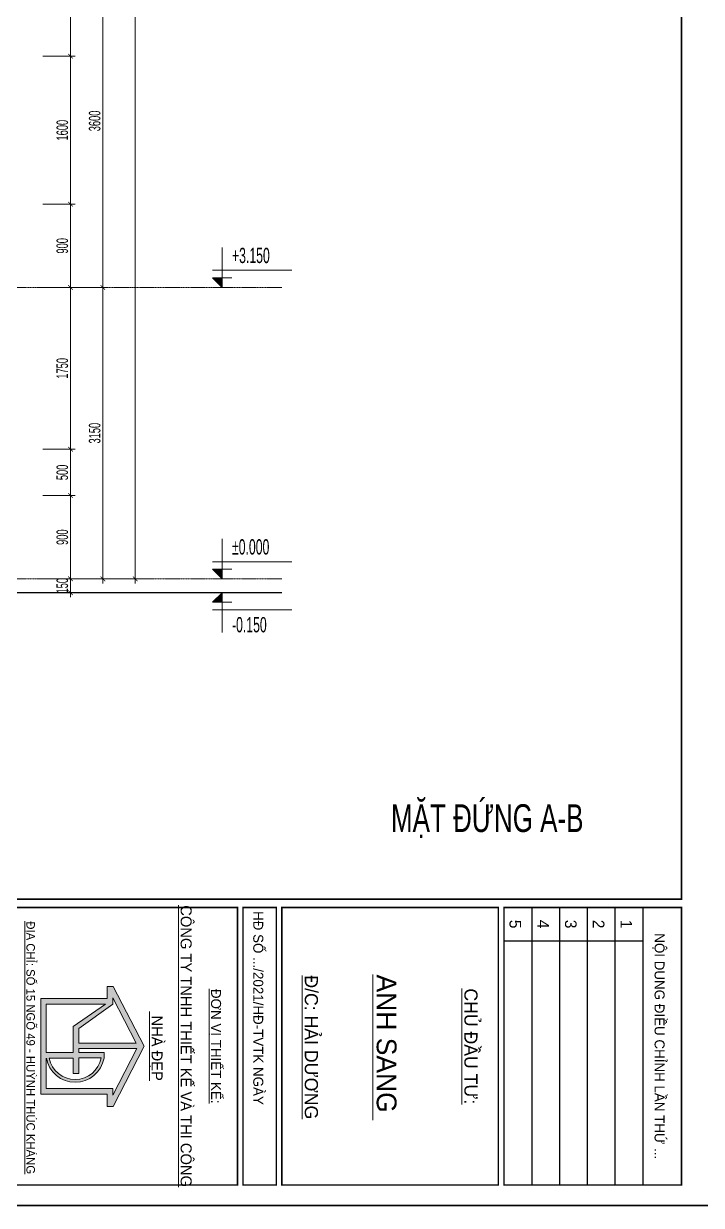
# Model space of a CAD drawing. Header units: millimetres. Extents: x 1336014 to 2939047, y -333549 to -60566.
# Drawn here: x 1455707 to 1463032, y -164841 to -152068 of the extents above; entities that cross this region are included whole.
import ezdxf
from ezdxf.enums import TextEntityAlignment as Align

# ---------------------------------------------------------------- set-up
doc = ezdxf.new("R2010")
doc.units = ezdxf.units.MM
doc.header["$MEASUREMENT"] = 0
doc.linetypes.add('CENTER2', pattern=[1.125, 0.75, -0.125, 0.125, -0.125])
for name, color, linetype, lineweight in [('02.Thay', 145, 'Continuous', 15), ('05.Text', 253, 'Continuous', 18), ('08.Dim', 156, 'Continuous', 15), ('09.Hatch', 250, 'Continuous', 5), ('10.truc', 250, 'CENTER2', 20), ('11.Khung bo', 32, 'Continuous', 50), ('12.Khung', 36, 'Continuous', 25), ('DIM', 252, 'Continuous', 20)]:
    doc.layers.add(name, color=color, linetype=linetype, lineweight=lineweight)
doc.layers.add('text', color=7, linetype='Continuous')
doc.layers.add('Tpl_Bound', color=1, linetype='Continuous', plot=False)
doc.styles.add('AVANT', font='')
doc.styles.add('TT5_Ghi chu 1', font='', dxfattribs={"width": 0.7, "height": 240})
doc.styles.add('TT5_Text Dim', font='hoatbif.shx', dxfattribs={"width": 0.6})
doc.styles.add('VnAvantH', font='')
doc.styles.get('AVANT').set_extended_font_data('.VnAvant')
doc.styles.get('TT5_Ghi chu 1').set_extended_font_data('.VnBlackH')
doc.styles.get('VnAvantH').set_extended_font_data('.VnAvantH')
doc.dimstyles.new('TT5_Dim 1-50', dxfattribs={"dimscale": 50, "dimtxt": 2.5, "dimasz": 1, "dimexe": 1, "dimexo": 0.5, "dimgap": 0.5, "dimtad": 1, "dimdec": 0, "dimzin": 0, "dimdsep": 46, "dimtxsty": 'TT5_Text Dim', "dimblk": 'ARCHTICK', "dimcen": 0, "dimdle": 1, "dimclrd": 256, "dimclre": 256, "dimclrt": 1, "dimadec": 0, "dimazin": 0, "dimtfac": 0.015, "dimtdec": 0, "dimtix": 1, "dimtmove": 2, "dimatfit": 3, "dimldrblk": 'DOT', "dimfxl": 1, "dimtolj": 1, "dimtzin": 0, "dimlwd": -1, "dimlwe": -1, "dimarcsym": 1})

# ---------------------------------------------------------------- blocks, each defined once
blk = doc.blocks.new('100')
at = {"layer": '09.Hatch'}
h = blk.add_hatch(color=3, dxfattribs=at)
h.paths.add_polyline_path([(1897639, -927180), (1897639, -927287), (1897855, -927287), (1897855, -928484), (1898824, -928484), (1899574, -928484), (1899574, -927287), (1899801, -927287), (1899801, -927179), (1898713, -926620)])
h.paths.add_polyline_path([(1898756, -926756), (1899596, -927187), (1899473, -927187), (1899473, -928384), (1898929, -928384, 0.834181), (1898929, -927344), (1898824, -927344), (1898824, -927797), (1898756, -927797)], flags=16)
h.paths.add_polyline_path([(1898656, -927796), (1898393, -927796), (1897956, -927186), (1897843, -927186), (1898656, -926763)], flags=16)
h.paths.add_polyline_path([(1898929, -928333), (1898929, -927898), (1899202, -927898), (1899202, -927797), (1898924, -927797), (1898924, -927395, -0.822042)], flags=16)
h.paths.add_polyline_path([(1898357, -927898), (1898824, -927898), (1898824, -928384), (1897956, -928384), (1897956, -927316)], flags=16)
at = {"layer": '05.Text'}
for p, q in [((1898713, -926620), (1897639, -927180)), ((1899801, -927179), (1898713, -926620)), ((1899801, -927179), (1898713, -926620)), ((1899801, -927179), (1898713, -926620)), ((1898656, -926763), (1897843, -927186)), ((1898656, -926763), (1897843, -927186)), ((1898656, -926763), (1897843, -927186)), ((1898656, -926763), (1898656, -927796)), ((1898656, -926763), (1898656, -927796)), ((1898656, -926763), (1898656, -927796)), ((1899596, -927187), (1898756, -926756)), ((1898756, -926756), (1898756, -927797)), ((1899596, -927187), (1898756, -926756)), ((1898756, -926756), (1898756, -927797)), ((1899596, -927187), (1898756, -926756)), ((1898756, -926756), (1898756, -927797)), ((1897639, -927180), (1897639, -927287)), ((1897639, -927287), (1897855, -927287)), ((1897843, -927186), (1897956, -927186)), ((1897855, -927287), (1897855, -928484)), ((1897956, -927186), (1897956, -927186)), ((1897956, -927186), (1898393, -927796)), ((1897956, -927316), (1897956, -928384)), ((1898357, -927898), (1897956, -927316)), ((1899473, -928384), (1899473, -927187)), ((1899473, -927187), (1899596, -927187)), ((1899473, -928384), (1899473, -927187)), ((1899473, -927187), (1899596, -927187)), ((1899473, -928384), (1899473, -927187)), ((1899473, -927187), (1899596, -927187)), ((1899574, -928484), (1899574, -927287)), ((1899574, -927287), (1899801, -927287)), ((1899801, -927287), (1899801, -927179)), ((1899801, -927287), (1899801, -927179)), ((1899801, -927287), (1899801, -927179)), ((1898824, -927797), (1898824, -927344)), ((1898824, -927797), (1898824, -927344)), ((1898824, -927344), (1898929, -927344)), ((1898924, -927395), (1898924, -927797)), ((1898824, -927898), (1898357, -927898)), ((1898393, -927796), (1898656, -927796)), ((1898756, -927797), (1898824, -927797)), ((1898824, -928384), (1898824, -927898)), ((1898924, -927797), (1899202, -927797)), ((1899202, -927898), (1898929, -927898)), ((1898929, -927898), (1898929, -928333)), ((1899202, -927797), (1899202, -927898)), ((1897956, -928384), (1898824, -928384)), ((1898929, -928384), (1899473, -928384)), ((1897855, -928484), (1898824, -928484)), ((1898824, -928484), (1899574, -928484))]:
    blk.add_line(p, q, dxfattribs=at)
for radius, start, end in [(478, 281.4298, 79.1164), (478, 281.4298, 79.1164), (478, 281.4298, 79.1164), (528, 280.3316, 79.6684)]:
    blk.add_arc((1898834, -927864), radius, start, end, dxfattribs=at)
at = {"layer": '11.Khung bo', "const_width": 26.7}
for points in [[(1860913, -945240), (1860913, -916940), (1896063, -916940), (1896063, -945240)], [(1860913, -945240), (1860913, -916940), (1896063, -916940), (1896063, -945240)], [(1860913, -945240), (1860913, -916940), (1896063, -916940), (1896063, -945240)], [(1896213, -920140), (1896213, -916940), (1901213, -916940), (1901213, -920140)], [(1896213, -920140), (1896213, -916940), (1901213, -916940), (1901213, -920140)], [(1896213, -920140), (1896213, -916940), (1901213, -916940), (1901213, -920140)], [(1896213, -924140), (1901213, -924140), (1901213, -920240), (1896213, -920240)], [(1896213, -924140), (1901213, -924140), (1901213, -920240), (1896213, -920240)], [(1896213, -924140), (1901213, -924140), (1901213, -920240), (1896213, -920240)], [(1896213, -924840), (1901213, -924840), (1901213, -924240), (1896213, -924240)], [(1896213, -924840), (1901213, -924840), (1901213, -924240), (1896213, -924240)], [(1896213, -924840), (1901213, -924840), (1901213, -924240), (1896213, -924240)], [(1896213, -929740), (1901213, -929740), (1901213, -924940), (1896213, -924940)], [(1896213, -929740), (1901213, -929740), (1901213, -924940), (1896213, -924940)], [(1896213, -929740), (1901213, -929740), (1901213, -924940), (1896213, -924940)]]:
    blk.add_lwpolyline(points, close=True, dxfattribs=at)
at = {"layer": '12.Khung'}
for p, q in [((1896213, -917640), (1901213, -917640)), ((1896213, -917640), (1901213, -917640)), ((1896213, -917640), (1901213, -917640)), ((1896813, -920140), (1896813, -917640)), ((1896813, -920140), (1896813, -917640)), ((1896813, -920140), (1896813, -917640)), ((1896213, -918140), (1901213, -918140)), ((1896213, -918140), (1901213, -918140)), ((1896213, -918140), (1901213, -918140)), ((1896213, -918640), (1901213, -918640)), ((1896213, -918640), (1901213, -918640)), ((1896213, -918640), (1901213, -918640)), ((1896213, -919140), (1901213, -919140)), ((1896213, -919140), (1901213, -919140)), ((1896213, -919140), (1901213, -919140)), ((1896213, -919640), (1901213, -919640)), ((1896213, -919640), (1901213, -919640)), ((1896213, -919640), (1901213, -919640))]:
    blk.add_line(p, q, dxfattribs=at)
blk.add_lwpolyline([(1901579, -945940), (1901579, -916240), (1859580, -916240), (1859580, -945940)], close=True, dxfattribs=at)
blk.add_lwpolyline([(1901579, -945940), (1901579, -916240), (1859580, -916240), (1859580, -945940)], close=True, dxfattribs=at)
blk.add_lwpolyline([(1901579, -945940), (1901579, -916240), (1859580, -916240), (1859580, -945940)], close=True, dxfattribs=at)
at = {"layer": '05.Text', "style": 'VnAvantH'}
for s, p in [('Néi dung ®iÒu chØnh lÇn thø ...', (1898713, -917329)), ('H§ sè .../2021/H§-TVTK ngµy ', (1898057, -924540))]:
    blk.add_text(s, height=180, dxfattribs=at).set_placement(p, align=Align.MIDDLE)
at = {"layer": '05.Text'}
for s, height, style, p in [('1', 210, 'AVANT', (1896513, -918040)), ('2', 210, 'AVANT', (1896513, -918540)), ('3', 210, 'AVANT', (1896513, -919040)), ('4', 210, 'AVANT', (1896513, -919540)), ('5', 210, 'AVANT', (1896513, -920040)), ('%%uChñ ®Çu t\xad:', 237.6, 'VnAvantH', (1898716, -920853)), ('%%Uanh sang ', 356.4, 'VnAvantH', (1898732, -922432)), ('%%U®/c: h¶i d\xad¬ng', 237.6, 'VnAvantH', (1898732, -923728)), ('%%U®¬n vÞ thiÕt kÕ:', 180, 'VnAvantH', (1898713, -925416)), ('%%Uc«ng ty tnhh thiÕt kÕ vµ thi c«ng', 198, 'VnAvantH', (1898711, -925964)), ('%%U nhµ ®Ñp', 198, 'VnAvantH', (1898711, -926487)), ('%%U®Þa chØ: sè 15 ngâ 49 - huúnh thóc kh¸ng', 152.46, 'VnAvantH', (1898739, -928742))]:
    blk.add_text(s, height=height, dxfattribs=dict(at, style=style)).set_placement(p, align=Align.CENTER)
blk = doc.blocks.new('A$C4E7C6F34')
at = {"layer": 'DIM'}
blk.add_hatch(color=256, dxfattribs=at).paths.add_polyline_path([(-38, 0), (-38, 138), (-178, 138)])
for p, q in [((-38, 576), (-38, 0)), ((964, 248), (-178, 248)), ((-178, 138), (101, 138)), ((-178, 138), (-38, 0)), ((-178, 0), (101, 0))]:
    blk.add_line(p, q, dxfattribs=at)
at = {"layer": 'text', "style": 'TT5_Text Dim', "flags": 8}
blk.add_attdef('%%P0.000', text='', height=220, dxfattribs=at).set_placement((102, 461), align=Align.MIDDLE_LEFT)
blk = doc.blocks.new('_ARCHTICK')
at = {"const_width": 0.15}
blk.add_lwpolyline([(-0.5, -0.5), (0.5, 0.5)], dxfattribs=at)
blk = doc.blocks.new('*D767')
at = {"layer": '08.Dim', "transparency": 16777216}
for p, q in [((1455915, -158069), (1456263, -158069)), ((1456213, -158069), (1456213, -158019)), ((1456213, -158219), (1456213, -158069)), ((1455915, -158219), (1456263, -158219)), ((1456213, -158219), (1456213, -158269))]:
    blk.add_line(p, q, dxfattribs=at)
at = {"layer": 'Defpoints', "color": 0, "transparency": 16777216}
for p in [(1455890, -158069), (1456213, -158069), (1455890, -158219)]:
    blk.add_point(p, dxfattribs=at)
at = {"layer": '08.Dim', "transparency": 16777216, "xscale": 50, "yscale": 50, "zscale": 50}
for p, rotation in [((1456213, -158069), 270), ((1456213, -158219), 90)]:
    blk.add_blockref('_ARCHTICK', p, dxfattribs=dict(at, rotation=rotation))
at = {"layer": '08.Dim', "color": 1, "transparency": 16777216, "insert": (1456125, -158144), "char_height": 125, "attachment_point": 5, "rotation": 90, "style": 'TT5_Text Dim'}
blk.add_mtext('\\A1;150', dxfattribs=at)
blk = doc.blocks.new('_DOT')
blk.add_line((-0.5, 0), (-1, 0))
at = {"const_width": 0.5}
blk.add_lwpolyline([(-0.25, 0, 1), (0.25, 0, 1)], format="xyb", close=True, dxfattribs=at)
blk = doc.blocks.new('*D768')
at = {"layer": '08.Dim', "transparency": 16777216}
for p, q in [((1455915, -157169), (1456263, -157169)), ((1456213, -158119), (1456213, -157119)), ((1455915, -158069), (1456263, -158069))]:
    blk.add_line(p, q, dxfattribs=at)
at = {"layer": 'Defpoints', "color": 0, "transparency": 16777216}
for p in [(1455890, -157169), (1456213, -157169), (1455890, -158069)]:
    blk.add_point(p, dxfattribs=at)
at = {"layer": '08.Dim', "transparency": 16777216, "xscale": 50, "yscale": 50, "zscale": 50}
for p, rotation in [((1456213, -157169), 90), ((1456213, -158069), 270)]:
    blk.add_blockref('_ARCHTICK', p, dxfattribs=dict(at, rotation=rotation))
at = {"layer": '08.Dim', "color": 1, "transparency": 16777216, "insert": (1456125, -157619), "char_height": 125, "attachment_point": 5, "rotation": 90, "style": 'TT5_Text Dim'}
blk.add_mtext('\\A1;900', dxfattribs=at)
blk = doc.blocks.new('*D769')
at = {"layer": '08.Dim', "transparency": 16777216}
for p, q in [((1455915, -156669), (1456263, -156669)), ((1456213, -157219), (1456213, -156619)), ((1455915, -157169), (1456263, -157169))]:
    blk.add_line(p, q, dxfattribs=at)
at = {"layer": 'Defpoints', "color": 0, "transparency": 16777216}
for p in [(1455890, -156669), (1456213, -156669), (1455890, -157169)]:
    blk.add_point(p, dxfattribs=at)
at = {"layer": '08.Dim', "transparency": 16777216, "xscale": 50, "yscale": 50, "zscale": 50}
for p, rotation in [((1456213, -156669), 90), ((1456213, -157169), 270)]:
    blk.add_blockref('_ARCHTICK', p, dxfattribs=dict(at, rotation=rotation))
at = {"layer": '08.Dim', "color": 1, "transparency": 16777216, "insert": (1456125, -156919), "char_height": 125, "attachment_point": 5, "rotation": 90, "style": 'TT5_Text Dim'}
blk.add_mtext('\\A1;500', dxfattribs=at)
blk = doc.blocks.new('*D770')
at = {"layer": '08.Dim', "transparency": 16777216}
for p, q in [((1455915, -154020), (1456263, -154020)), ((1456213, -154970), (1456213, -153970)), ((1455915, -154920), (1456263, -154920))]:
    blk.add_line(p, q, dxfattribs=at)
at = {"layer": 'Defpoints', "color": 0, "transparency": 16777216}
for p in [(1455890, -154020), (1456213, -154020), (1455890, -154920)]:
    blk.add_point(p, dxfattribs=at)
at = {"layer": '08.Dim', "transparency": 16777216, "xscale": 50, "yscale": 50, "zscale": 50}
for p, rotation in [((1456213, -154020), 90), ((1456213, -154920), 270)]:
    blk.add_blockref('_ARCHTICK', p, dxfattribs=dict(at, rotation=rotation))
at = {"layer": '08.Dim', "color": 1, "transparency": 16777216, "insert": (1456125, -154470), "char_height": 125, "attachment_point": 5, "rotation": 90, "style": 'TT5_Text Dim'}
blk.add_mtext('\\A1;900', dxfattribs=at)
blk = doc.blocks.new('*D771')
at = {"layer": '08.Dim', "transparency": 16777216}
for p, q in [((1455915, -151320), (1456263, -151320)), ((1456213, -152470), (1456213, -151270)), ((1455915, -152420), (1456263, -152420))]:
    blk.add_line(p, q, dxfattribs=at)
at = {"layer": 'Defpoints', "color": 0, "transparency": 16777216}
for p in [(1455890, -151320), (1456213, -151320), (1455890, -152420)]:
    blk.add_point(p, dxfattribs=at)
at = {"layer": '08.Dim', "transparency": 16777216, "xscale": 50, "yscale": 50, "zscale": 50}
for p, rotation in [((1456213, -151320), 90), ((1456213, -152420), 270)]:
    blk.add_blockref('_ARCHTICK', p, dxfattribs=dict(at, rotation=rotation))
at = {"layer": '08.Dim', "color": 1, "transparency": 16777216, "insert": (1456125, -151870), "char_height": 125, "attachment_point": 5, "rotation": 90, "style": 'TT5_Text Dim'}
blk.add_mtext('\\A1;1100', dxfattribs=at)
blk = doc.blocks.new('*D772')
at = {"layer": '08.Dim', "transparency": 16777216}
for p, q in [((1455915, -154919), (1456263, -154919)), ((1456213, -156719), (1456213, -154869)), ((1455915, -156669), (1456263, -156669))]:
    blk.add_line(p, q, dxfattribs=at)
at = {"layer": 'Defpoints', "color": 0, "transparency": 16777216}
for p in [(1455890, -154919), (1456213, -154919), (1455890, -156669)]:
    blk.add_point(p, dxfattribs=at)
at = {"layer": '08.Dim', "transparency": 16777216, "xscale": 50, "yscale": 50, "zscale": 50}
for p, rotation in [((1456213, -154919), 90), ((1456213, -156669), 270)]:
    blk.add_blockref('_ARCHTICK', p, dxfattribs=dict(at, rotation=rotation))
at = {"layer": '08.Dim', "color": 1, "transparency": 16777216, "insert": (1456125, -155794), "char_height": 125, "attachment_point": 5, "rotation": 90, "style": 'TT5_Text Dim'}
blk.add_mtext('\\A1;1750', dxfattribs=at)
blk = doc.blocks.new('*D773')
at = {"layer": '08.Dim', "transparency": 16777216}
for p, q in [((1456213, -154070), (1456213, -152370)), ((1455915, -152420), (1456263, -152420)), ((1455915, -154020), (1456263, -154020))]:
    blk.add_line(p, q, dxfattribs=at)
at = {"layer": 'Defpoints', "color": 0, "transparency": 16777216}
for p in [(1455890, -152420), (1456213, -152420), (1455890, -154020)]:
    blk.add_point(p, dxfattribs=at)
at = {"layer": '08.Dim', "transparency": 16777216, "xscale": 50, "yscale": 50, "zscale": 50}
for p, rotation in [((1456213, -152420), 90), ((1456213, -154020), 270)]:
    blk.add_blockref('_ARCHTICK', p, dxfattribs=dict(at, rotation=rotation))
at = {"layer": '08.Dim', "color": 1, "transparency": 16777216, "insert": (1456125, -153220), "char_height": 125, "attachment_point": 5, "rotation": 90, "style": 'TT5_Text Dim'}
blk.add_mtext('\\A1;1600', dxfattribs=at)
blk = doc.blocks.new('*D780')
at = {"layer": '08.Dim', "transparency": 16777216}
for p, q in [((1455915, -154920), (1456613, -154920)), ((1456563, -158120), (1456563, -154870)), ((1455915, -158070), (1456613, -158070))]:
    blk.add_line(p, q, dxfattribs=at)
at = {"layer": 'Defpoints', "color": 0, "transparency": 16777216}
for p in [(1455890, -154920), (1456563, -154920), (1455890, -158070)]:
    blk.add_point(p, dxfattribs=at)
at = {"layer": '08.Dim', "transparency": 16777216, "xscale": 50, "yscale": 50, "zscale": 50}
for p, rotation in [((1456563, -154920), 90), ((1456563, -158070), 270)]:
    blk.add_blockref('_ARCHTICK', p, dxfattribs=dict(at, rotation=rotation))
at = {"layer": '08.Dim', "color": 1, "transparency": 16777216, "insert": (1456475, -156495), "char_height": 125, "attachment_point": 5, "rotation": 90, "style": 'TT5_Text Dim'}
blk.add_mtext('\\A1;3150', dxfattribs=at)
blk = doc.blocks.new('*D781')
at = {"layer": '08.Dim', "transparency": 16777216}
for p, q in [((1455915, -151320), (1456613, -151320)), ((1456563, -154970), (1456563, -151270)), ((1455915, -154920), (1456613, -154920))]:
    blk.add_line(p, q, dxfattribs=at)
at = {"layer": 'Defpoints', "color": 0, "transparency": 16777216}
for p in [(1455890, -151320), (1456563, -151320), (1455890, -154920)]:
    blk.add_point(p, dxfattribs=at)
at = {"layer": '08.Dim', "transparency": 16777216, "xscale": 50, "yscale": 50, "zscale": 50}
for p, rotation in [((1456563, -151320), 90), ((1456563, -154920), 270)]:
    blk.add_blockref('_ARCHTICK', p, dxfattribs=dict(at, rotation=rotation))
at = {"layer": '08.Dim', "color": 1, "transparency": 16777216, "insert": (1456475, -153120), "char_height": 125, "attachment_point": 5, "rotation": 90, "style": 'TT5_Text Dim'}
blk.add_mtext('\\A1;3600', dxfattribs=at)
blk = doc.blocks.new('*D784')
at = {"layer": '08.Dim', "transparency": 16777216}
for p, q in [((1456913, -158120), (1456913, -144070)), ((1455915, -144120), (1456963, -144120)), ((1455915, -158070), (1456963, -158070))]:
    blk.add_line(p, q, dxfattribs=at)
at = {"layer": 'Defpoints', "color": 0, "transparency": 16777216}
for p in [(1455890, -144120), (1456913, -144120), (1455890, -158070)]:
    blk.add_point(p, dxfattribs=at)
at = {"layer": '08.Dim', "transparency": 16777216, "xscale": 50, "yscale": 50, "zscale": 50}
for p, rotation in [((1456913, -144120), 90), ((1456913, -158070), 270)]:
    blk.add_blockref('_ARCHTICK', p, dxfattribs=dict(at, rotation=rotation))
at = {"layer": '08.Dim', "color": 1, "transparency": 16777216, "insert": (1456825, -151095), "char_height": 125, "attachment_point": 5, "rotation": 90, "style": 'TT5_Text Dim'}
blk.add_mtext('\\A1;13950', dxfattribs=at)

msp = doc.modelspace()

# ---------------------------------------------------------------- linework, layer by layer
at = {"layer": '02.Thay', "ltscale": 0.1, "const_width": 15}
msp.add_lwpolyline([(1447487.6, -158219), (1451491.6, -158219), (1451491.6, -158069.5), (1455491.6, -158069.9), (1455491.6, -158219), (1458498.8, -158219)], dxfattribs=at)
at = {"layer": '10.truc'}
for p, q in [((1447487.6, -154919.8), (1458498.5, -154919.8)), ((1447487.6, -158069.9), (1458498.8, -158069.9)), ((1447487.6, -158219), (1458498.8, -158219))]:
    msp.add_line(p, q, dxfattribs=at)
at = {"layer": 'Tpl_Bound', "color": 1}
msp.add_lwpolyline([(1445418.4, -164841.3), (1445418.4, -139641.5), (1463238.3, -139641.5), (1463238.3, -164841.3)], close=True, dxfattribs=at)

# ---------------------------------------------------------------- block references
at = {"layer": '05.Text', "xscale": 0.6, "yscale": 0.6, "zscale": 0.6, "rotation": 270}
msp.add_blockref('100', (2012982.3, 976106.3), dxfattribs=at)
at = {"layer": '08.Dim'}
ref = msp.add_blockref('A$C4E7C6F34', (1457882, -154919.8), dxfattribs=dict(at, xscale=0.7499999999999988, yscale=0.7499999999999988, zscale=0.7499999999999988))
ref.add_attrib('%%P0.000', '+3.150', dxfattribs={"layer": 'text', "height": 165, "style": 'TT5_Text Dim', "width": 0.6, "flags": 8}).set_placement((1457958.8, -154573.9), align=Align.MIDDLE_LEFT)
ref = msp.add_blockref('A$C4E7C6F34', (1457882, -158069.9), dxfattribs=dict(at, xscale=0.7499999999999988, yscale=0.7499999999999988, zscale=0.7499999999999988))
ref.add_attrib('%%P0.000', '%%p0.000', dxfattribs={"layer": 'text', "height": 165, "style": 'TT5_Text Dim', "width": 0.6, "flags": 8}).set_placement((1457958.8, -157723.9), align=Align.MIDDLE_LEFT)
ref = msp.add_blockref('A$C4E7C6F34', (1457882, -158219), dxfattribs=dict(at, xscale=-0.7499999999999988, yscale=0.7499999999999988, zscale=0.7499999999999988, rotation=180))
ref.add_attrib('%%P0.000', '-0.150', dxfattribs={"layer": 'text', "height": 165, "style": 'TT5_Text Dim', "width": 0.6, "flags": 8}).set_placement((1457958.8, -158565), align=Align.MIDDLE_LEFT)

# ---------------------------------------------------------------- texts
at = {"layer": '05.Text', "style": 'TT5_Ghi chu 1', "width": 0.7}
msp.add_text('mÆt ®øng a-b', height=300, dxfattribs=at).set_placement((1459677.4, -160805.9))

# ---------------------------------------------------------------- dimensions: what is measured, and where the dimension line sits
at = {"layer": '08.Dim'}
for base, p1, p2, picture, middle in [((1456912.6, -144119.7), (1455889.6, -158069.9), (1455889.6, -144119.7), '*D784', (1456825.1, -151094.8)), ((1456212.6, -151320), (1455889.6, -152420.2), (1455889.6, -151320), '*D771', (1456125.1, -151870.1)), ((1456562.6, -151320), (1455889.6, -154919.8), (1455889.6, -151320), '*D781', (1456475.1, -153119.9)), ((1456212.6, -152420.2), (1455889.6, -154020.2), (1455889.6, -152420.2), '*D773', (1456125.1, -153220.2)), ((1456212.6, -154020.2), (1455889.6, -154919.8), (1455889.6, -154020.2), '*D770', (1456125.1, -154470)), ((1456212.6, -154918.8), (1455889.6, -156669), (1455889.6, -154918.8), '*D772', (1456125.1, -155793.9)), ((1456562.6, -154919.8), (1455889.6, -158069.9), (1455889.6, -154919.8), '*D780', (1456475.1, -156494.9)), ((1456212.6, -156669), (1455889.6, -157169.4), (1455889.6, -156669), '*D769', (1456125.1, -156919.2)), ((1456212.6, -157169.4), (1455889.6, -158069.5), (1455889.6, -157169.4), '*D768', (1456125.1, -157619.4)), ((1456212.585, -158069.4539), (1455889.6064, -158218.9782), (1455889.6064, -158069.4539), '*D767', (1456125.085, -158144.216))]:
    dim = msp.add_linear_dim(base=base, p1=p1, p2=p2, angle=90, dimstyle='TT5_Dim 1-50', dxfattribs=at)
    dim.commit()
    dim.dimension.update_dxf_attribs({"geometry": picture, "text_midpoint": middle})

doc.saveas('drawing.dxf')
